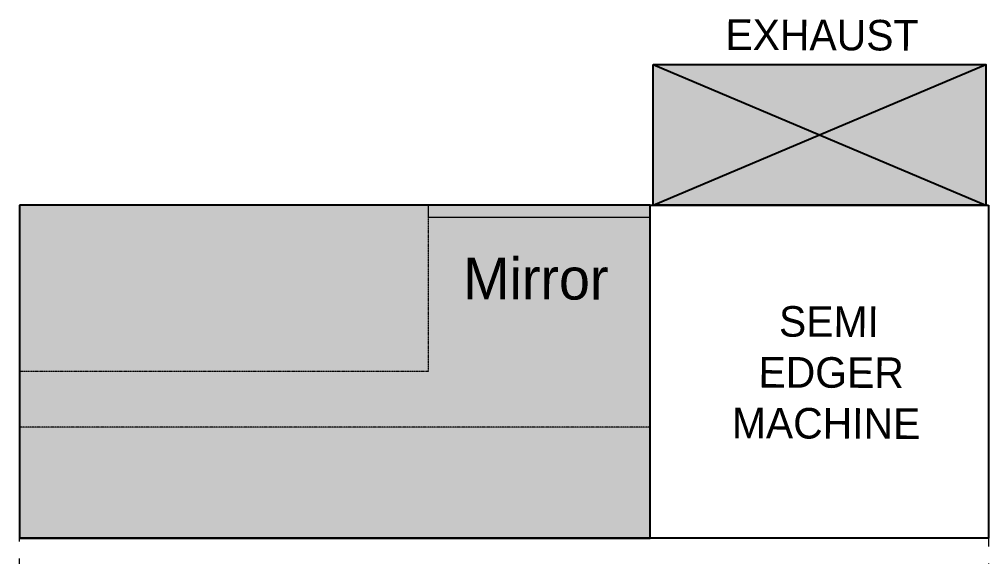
# Model space of a CAD drawing. Header units: millimetres. Extents: x 3460353 to 3472294, y -129816 to -118796.
# Drawn here: x 3460353 to 3462127, y -120677 to -119693 of the extents above; entities that cross this region are included whole.
import ezdxf

# ---------------------------------------------------------------- set-up
doc = ezdxf.new("R2010")
doc.units = ezdxf.units.MM
doc.header["$LTSCALE"] = 0.5
doc.header["$MEASUREMENT"] = 0
doc.linetypes.add('( Hidden )', pattern=[0.375, 0.25, -0.125])
for name, color, linetype, lineweight in [('dim', 44, 'Continuous', 9), ('TEXT', 7, 'Continuous', 30), ('WALL', 7, 'Continuous', 50)]:
    doc.layers.add(name, color=color, linetype=linetype, lineweight=lineweight)
doc.layers.add('Flooring', color=7, linetype='Continuous')
doc.layers.add('PARTITION', color=7, linetype='Continuous')
doc.styles.add('ARIAL', font='eurr____.ttf', dxfattribs={"height": 6})

msp = doc.modelspace()

# ---------------------------------------------------------------- hatches: boundary and pattern name
at = {"layer": 'Flooring', "lineweight": 0, "ltscale": 0.5}
h = msp.add_hatch(color=4, dxfattribs=at)
h.dxf.hatch_style = 1
h.paths.add_polyline_path([(3461100.9, -120055.6), (3461507.3, -120055.6), (3461507.3, -120033.5), (3461100.9, -120033.5)])
at = {"layer": 'PARTITION', "ltscale": 13, "true_color": 0xffffff}
h = msp.add_hatch(color=7, dxfattribs=at)
h.dxf.hatch_style = 1
h.paths.add_polyline_path([(3461507.3, -120033.5), (3460353, -120033.5), (3460353, -120643.1), (3461507.3, -120643)])
at = {"layer": 'WALL', "true_color": 0x939598}
h = msp.add_hatch(color=252, dxfattribs=at)
h.dxf.hatch_style = 1
h.paths.add_polyline_path([(3461512.8, -119776.1), (3462122, -119776.1), (3462122, -120033.5), (3461512.8, -120033.5)])

# ---------------------------------------------------------------- linework, layer by layer
at = {"color": 7}
for p, q in [((3461507.3, -120033.5, 381), (3460353, -120033.5, 381)), ((3460353, -120033.5, 381), (3460353, -120643.1, 381)), ((3461507.3, -120643, 381), (3461507.3, -120033.5, 381)), ((3460353, -120643.1, 381), (3461507.3, -120643, 381))]:
    msp.add_line(p, q, dxfattribs=at)
at = {"color": 35}
for p, q in [((3461507.3, -120643.1, 381), (3461507.3, -120033.5, 381)), ((3461507.3, -120033.5, 381), (3462127, -120033.5, 381)), ((3462127, -120033.5, 381), (3462127, -120643.1, 381)), ((3461507.3, -120643.1, 381), (3460353, -120643.1, 381)), ((3462127, -120643.1, 381), (3461507.3, -120643.1, 381))]:
    msp.add_line(p, q, dxfattribs=at)
at = {"elevation": 381}
msp.add_lwpolyline([(3461512.8, -119776.1), (3462122, -119776.1), (3462122, -120033.5), (3461512.8, -120033.5)], close=True, dxfattribs=at)
for points in [[(3461512.8, -120033.5), (3462122, -119776.1)], [(3461512.8, -119776.1), (3462122, -120033.5)]]:
    msp.add_lwpolyline(points, dxfattribs=at)
at = {"color": 251, "linetype": '( Hidden )', "lineweight": 0, "ltscale": 500, "true_color": 0x636466, "elevation": 381}
msp.add_lwpolyline([(3460353, -120033.5), (3462127, -120033.5), (3462127, -121868), (3460353, -121868)], close=True, dxfattribs=at)
at = {"lineweight": 0, "ltscale": 0.5, "elevation": 381}
for points in [[(3460353, -120033.5), (3462127, -120033.5), (3462127, -120643.1), (3460353, -120643.1)], [(3461100.9, -120055.6), (3461507.3, -120055.6), (3461507.3, -120033.5), (3461100.9, -120033.5)]]:
    msp.add_lwpolyline(points, close=True, dxfattribs=at)
at = {"layer": 'dim', "color": 44, "linetype": '( Hidden )', "ltscale": 4}
for p, q in [((3461100.9, -120033.5, 381), (3461100.9, -120338.3, 381)), ((3461100.9, -120338.3, 381), (3460353, -120338.3, 381)), ((3461507.3, -120439.9, 381), (3460353, -120439.9, 381))]:
    msp.add_line(p, q, dxfattribs=at)

# ---------------------------------------------------------------- texts
at = {"layer": 'TEXT', "color": 7, "style": 'ARIAL'}
for s, p in [('EXHAUST', (3461645.2, -119749.2, 381)), ('SEMI', (3461743.2, -120274.2, 381)), ('EDGER', (3461705.7, -120367.3, 381)), ('MACHINE', (3461657, -120460.3, 381))]:
    msp.add_text(s, height=55.94, rotation=359.8016, dxfattribs=at).set_placement(p)
at = {"layer": 'TEXT', "color": 8, "style": 'ARIAL'}
msp.add_text('Mirror', height=76.2, rotation=359.8016, dxfattribs=at).set_placement((3461165.1, -120205.6, 381))

doc.saveas('drawing.dxf')
